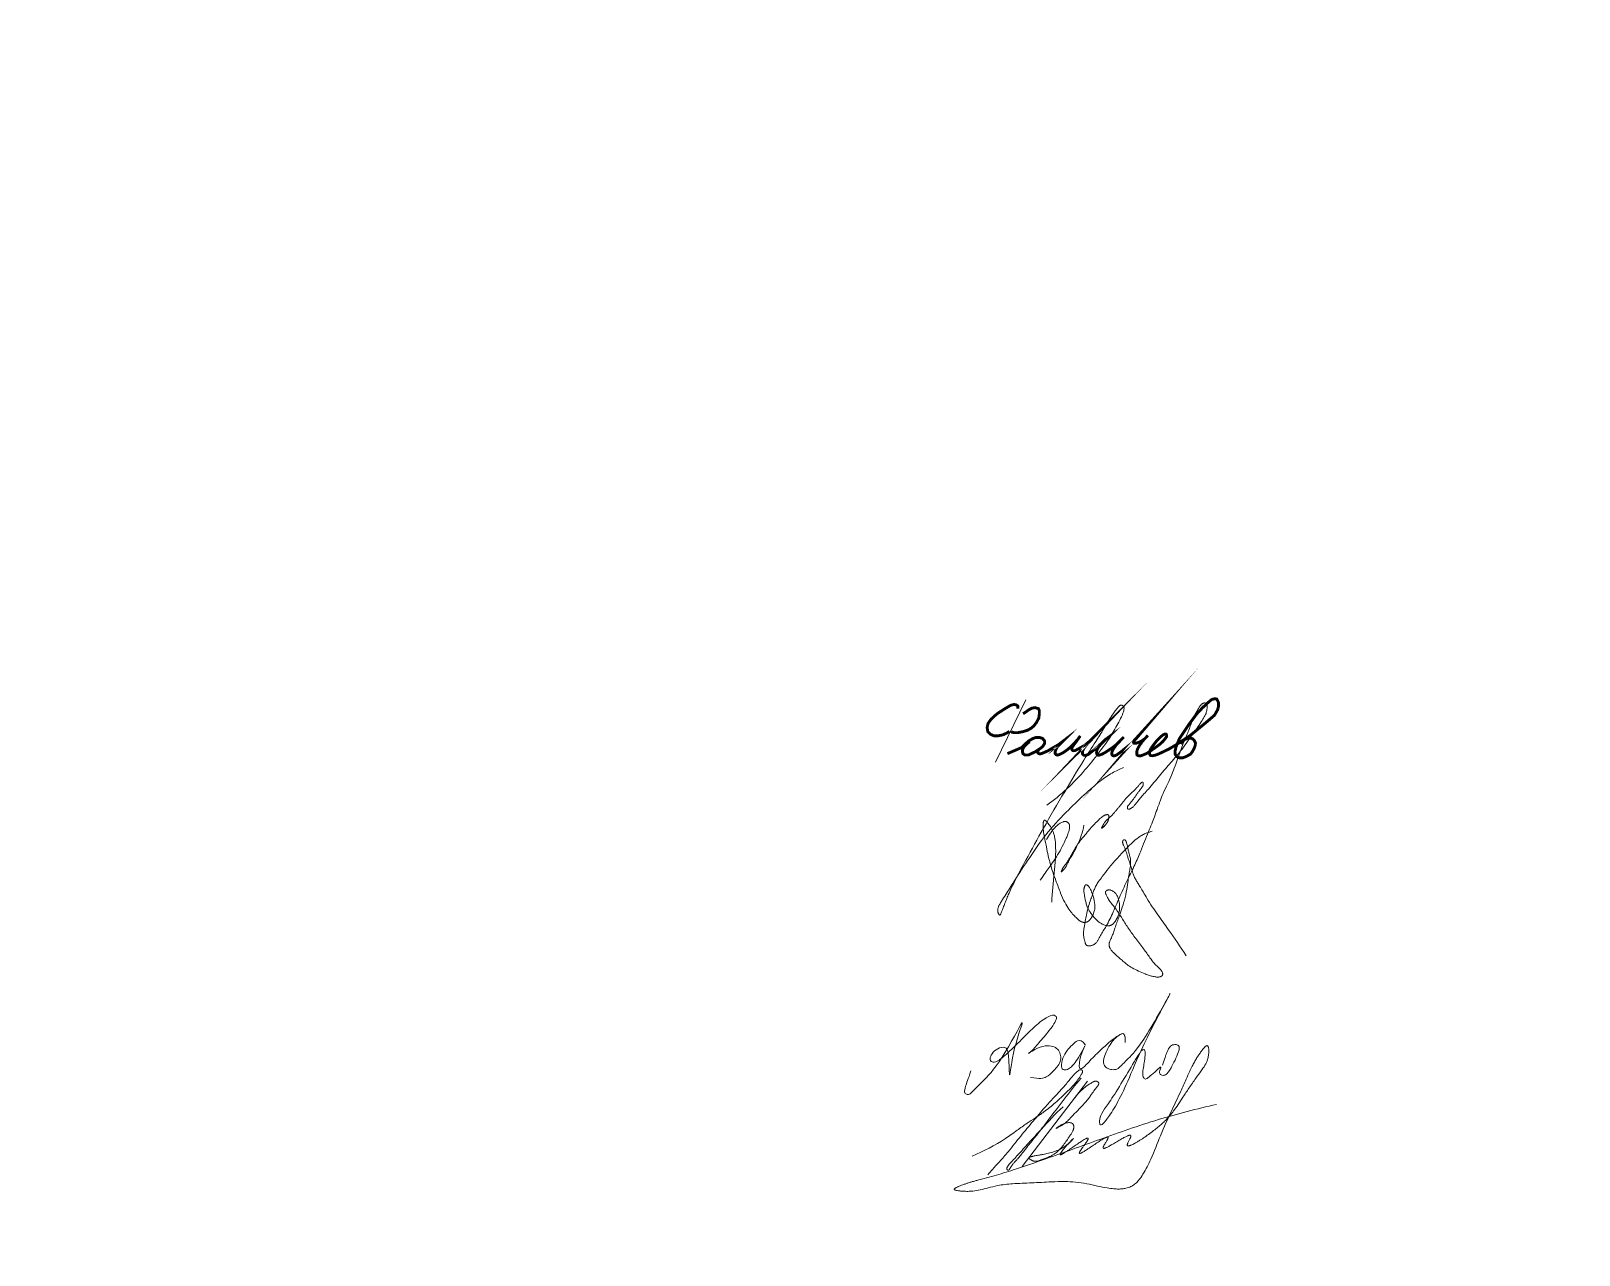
# Model space of a CAD drawing. Header units: millimetres. Extents: x 0 to 210, y 0 to 297.
# Drawn here: x 0 to 96.7, y 0 to 76.5 of the extents above; entities that cross this region are included whole.
import ezdxf

# ---------------------------------------------------------------- set-up
doc = ezdxf.new("R2010")
doc.units = ezdxf.units.MM
for name, pattern in [('K5LT32789', [0]), ('K5LT32790', [0]), ('K5LT32791', [0])]:
    doc.linetypes.add(name, pattern=pattern)
doc.layers.add('Системный слой', color=7, linetype='Continuous')

# ---------------------------------------------------------------- blocks, each defined once
blk = doc.blocks.new('U4')
at = {"layer": 'Системный слой', "color": 5, "linetype": 'K5LT32789', "lineweight": 18, "true_color": 0x0000ff}
for points in [[(65.898, 13.119), (65.695, 13.429), (65.378, 13.429), (65.079, 13.13), (64.74, 12.791), (64.469, 12.326), (64.353, 11.714), (64.541, 11.526), (64.87, 11.607), (65.072, 11.809), (65.309, 12.093), (65.634, 12.589), (65.989, 13.297), (65.634, 12.589), (65.511, 12.018), (65.511, 11.685), (65.594, 11.602), (65.746, 11.655), (66.436, 12.428), (67.189, 13.112), (67.57, 13.457), (67.978, 13.726), (68.164, 13.84), (68.315, 13.84), (68.392, 13.631), (68.392, 13.399), (68.392, 13.153), (68.392, 13.631), (68.315, 13.84), (68.164, 13.85), (67.57, 13.457), (67.021, 12.365), (67.021, 11.881), (67.244, 11.657), (67.559, 11.576), (67.878, 11.576), (68.135, 11.833), (68.461, 12.159), (69.509, 13.207), (72.033, 17.895), (69.509, 13.207), (68.612, 10.967), (67.924, 9.517), (67.303, 8.544), (66.896, 8.059), (66.77, 8.166), (66.77, 8.58), (67.061, 9.101), (67.592, 9.81), (68.436, 11.206), (69.293, 12.667), (69.479, 12.853), (69.618, 12.833), (69.658, 12.606), (69.587, 12.111), (69.529, 11.717), (69.452, 11.327), (69.532, 11.039), (69.693, 10.955), (69.916, 11.178), (70.339, 11.51), (70.718, 11.89), (70.476, 11.386), (70.589, 11.273), (70.76, 11.202), (70.949, 11.273), (71.187, 11.511), (71.824, 12.838), (71.748, 13.107), (71.507, 13.173), (71.195, 13.097), (70.991, 12.701), (70.845, 12.247), (70.718, 11.855)], [(58.749, 11.508), (58.563, 10.99), (58.379, 10.478), (58.32, 10.159), (58.457, 10.022), (58.647, 10.022), (58.827, 10.201), (59.34, 10.714), (60.605, 11.98), (62.417, 15.542), (61.328, 12.879), (61.136, 10.498), (61.136, 12.693), (60.916, 13.048), (60.39, 12.935), (60.031, 12.576), (59.907, 12.253), (60.028, 12.026), (60.354, 12.026), (61.136, 12.693), (62.205, 13.762), (62.947, 14.504), (63.78, 15.052), (64.14, 14.944), (64.049, 14.641), (63.837, 14.258), (63.136, 13.428), (62.552, 12.737), (62.154, 12.468), (62.933, 12.994), (63.559, 13.109), (63.965, 13.02), (64.242, 12.815), (64.366, 12.481), (64.366, 12.085), (64.121, 11.72), (63.875, 11.473), (63.489, 11.087), (63.064, 10.991), (62.471, 11.098)]]:
    blk.add_open_spline(points, degree=3, dxfattribs=at)
blk = doc.blocks.new('U5')
at = {"layer": 'Системный слой', "color": 5, "linetype": 'K5LT32790', "lineweight": 18, "true_color": 0x0000ff}
blk.add_open_spline([(63.8, 22.057), (63.834, 23.264), (64.137, 24.627), (63.997, 26.068), (63.921, 26.347), (63.847, 26.534), (63.763, 26.696), (63.672, 26.839), (63.584, 26.958), (63.511, 27.047), (63.459, 27.101), (63.425, 27.13), (63.404, 27.145), (63.388, 27.155), (63.376, 27.161), (63.365, 27.164), (63.356, 27.166), (63.348, 27.167), (63.341, 27.167), (63.335, 27.166), (63.329, 27.164), (63.323, 27.16), (63.318, 27.156), (63.312, 27.151), (63.306, 27.144), (63.301, 27.135), (63.295, 27.124), (63.289, 27.11), (63.283, 27.092), (63.277, 27.068), (63.271, 27.037), (63.265, 26.992), (63.26, 26.927), (63.258, 26.838), (63.259, 26.724), (63.264, 26.596), (63.276, 26.456), (63.298, 26.299), (63.335, 26.102), (63.395, 25.837), (63.472, 25.439), (63.584, 24.874), (63.775, 24.16), (64.055, 23.393), (64.323, 22.673), (64.581, 22.072), (64.838, 21.634), (65.084, 21.319), (65.296, 21.099), (65.455, 20.945), (65.57, 20.861), (65.644, 20.823), (65.699, 20.803), (65.75, 20.791), (65.8, 20.785), (65.852, 20.784), (65.904, 20.789), (65.955, 20.799), (66.002, 20.814), (66.043, 20.832), (66.079, 20.853), (66.112, 20.878), (66.145, 20.909), (66.182, 20.95), (66.227, 21.012), (66.285, 21.101), (66.352, 21.217), (66.413, 21.348), (66.456, 21.478), (66.481, 21.599), (66.492, 21.72), (66.491, 21.859), (66.473, 22.03), (66.432, 22.241), (66.37, 22.468), (66.3, 22.676), (66.236, 22.829), (66.179, 22.927), (66.131, 22.992), (66.089, 23.043), (66.051, 23.083), (66.02, 23.109), (65.997, 23.125), (65.981, 23.134), (65.968, 23.139), (65.958, 23.141), (65.949, 23.143), (65.941, 23.143), (65.934, 23.142), (65.928, 23.14), (65.921, 23.138), (65.915, 23.135), (65.908, 23.13), (65.901, 23.124), (65.893, 23.116), (65.885, 23.105), (65.875, 23.091), (65.865, 23.073), (65.853, 23.046), (65.84, 23.011), (65.826, 22.965), (65.814, 22.91), (65.805, 22.847), (65.802, 22.775), (65.807, 22.687), (65.824, 22.569), (65.854, 22.4), (65.891, 22.183), (65.95, 21.941), (66.036, 21.715), (66.143, 21.507), (66.27, 21.309), (66.423, 21.114), (66.589, 20.942), (66.746, 20.804), (66.883, 20.71), (66.999, 20.65), (67.1, 20.612), (67.191, 20.588), (67.271, 20.575), (67.341, 20.573), (67.399, 20.578), (67.449, 20.589), (67.492, 20.603), (67.532, 20.621), (67.57, 20.645), (67.611, 20.676), (67.657, 20.718), (67.71, 20.777), (67.77, 20.857), (67.836, 20.961), (67.902, 21.085), (67.958, 21.222), (68, 21.369), (68.027, 21.524), (68.04, 21.692), (68.035, 21.871), (68.015, 22.051), (67.978, 22.216), (67.931, 22.355), (67.879, 22.464), (67.827, 22.548), (67.775, 22.612), (67.724, 22.663), (67.67, 22.705), (67.613, 22.742), (67.553, 22.772), (67.494, 22.795), (67.441, 22.809), (67.397, 22.816), (67.361, 22.817), (67.331, 22.814), (67.302, 22.808), (67.275, 22.799), (67.249, 22.787), (67.226, 22.774), (67.206, 22.76), (67.191, 22.746), (67.18, 22.733), (67.171, 22.721), (67.165, 22.709), (67.16, 22.697), (67.157, 22.684), (67.155, 22.669), (67.154, 22.652), (67.155, 22.632), (67.159, 22.608), (67.167, 22.579), (67.181, 22.541), (67.204, 22.489), (67.24, 22.417), (67.288, 22.322), (67.349, 22.211), (67.434, 22.084), (67.554, 21.938), (67.73, 21.729), (67.959, 21.407), (68.251, 20.945), (68.602, 20.372), (69.057, 19.761), (69.513, 19.162), (69.895, 18.639), (70.162, 18.251), (70.379, 18.046), (70.521, 17.924), (70.605, 17.831), (70.658, 17.754), (70.689, 17.695), (70.71, 17.644), (70.723, 17.602), (70.728, 17.569), (70.73, 17.544), (70.728, 17.525), (70.725, 17.508), (70.72, 17.494), (70.714, 17.481), (70.707, 17.469), (70.698, 17.458), (70.687, 17.447), (70.672, 17.435), (70.654, 17.422), (70.63, 17.409), (70.599, 17.396), (70.562, 17.384), (70.519, 17.374), (70.47, 17.367), (70.411, 17.364), (70.339, 17.368), (70.242, 17.383), (70.1, 17.412), (69.892, 17.469), (69.588, 17.577), (69.222, 17.74), (68.838, 17.929), (68.533, 18.124), (68.291, 18.326), (68.07, 18.524), (67.834, 18.734), (67.627, 18.918), (67.5, 19.064), (67.441, 19.158), (67.413, 19.219), (67.396, 19.272), (67.386, 19.322), (67.381, 19.373), (67.381, 19.424), (67.386, 19.475), (67.397, 19.53), (67.416, 19.59), (67.447, 19.667), (67.494, 19.77), (67.565, 19.93), (67.657, 20.15), (67.751, 20.441), (67.857, 20.759), (67.987, 21.102), (68.138, 21.518), (68.307, 22.048), (68.456, 22.657), (68.545, 23.226), (68.602, 23.683), (68.667, 24.041), (68.722, 24.332), (68.732, 24.567), (68.711, 24.754), (68.674, 24.934), (68.62, 25.137), (68.569, 25.348), (68.531, 25.538), (68.494, 25.681), (68.463, 25.78), (68.44, 25.845), (68.42, 25.885), (68.405, 25.908), (68.394, 25.922), (68.384, 25.931), (68.374, 25.938), (68.366, 25.943), (68.357, 25.946), (68.349, 25.948), (68.34, 25.949), (68.332, 25.949), (68.324, 25.948), (68.315, 25.945), (68.305, 25.942), (68.294, 25.937), (68.283, 25.93), (68.272, 25.922), (68.263, 25.914), (68.254, 25.904), (68.247, 25.894), (68.24, 25.882), (68.234, 25.868), (68.23, 25.853), (68.227, 25.835), (68.225, 25.814), (68.226, 25.788), (68.23, 25.755), (68.239, 25.715), (68.254, 25.665), (68.278, 25.602), (68.315, 25.524), (68.364, 25.427), (68.414, 25.304), (68.46, 25.155), (68.511, 24.979), (68.586, 24.754), (68.683, 24.484), (68.774, 24.176), (68.852, 23.891), (68.948, 23.639), (69.062, 23.424), (69.198, 23.204), (69.356, 22.958), (69.537, 22.648), (69.771, 22.235), (70.074, 21.764), (70.42, 21.269), (70.756, 20.801), (71.36, 19.954), (71.837, 19.252), (72.201, 18.692)], degree=3, knots=[0, 0, 0, 0, 23.088924, 25.905784, 27.368497, 28.578535, 29.721875, 30.813961, 31.805183, 32.534012, 32.992903, 33.225793, 33.377047, 33.48833, 33.574551, 33.643805, 33.701224, 33.750367, 33.79387, 33.833355, 33.872141, 33.912355, 33.95659, 34.00557, 34.061357, 34.126468, 34.204109, 34.298549, 34.415744, 34.564555, 34.759459, 35.028229, 35.412864, 35.997175, 36.728139, 37.568941, 38.433825, 39.401332, 40.578431, 42.235398, 44.569602, 48.269133, 53.187712, 58.58434, 63.764044, 67.778676, 70.998143, 73.369834, 75.349816, 76.796874, 77.581324, 78.028914, 78.378087, 78.696803, 79.013489, 79.343373, 79.678587, 80.006824, 80.317932, 80.606471, 80.866035, 81.11641, 81.383983, 81.718354, 82.16781, 82.839361, 83.733235, 84.705422, 85.582724, 86.324391, 87.057116, 87.890757, 88.945341, 90.321141, 91.965571, 93.426367, 94.484215, 95.101021, 95.580997, 96.013141, 96.361093, 96.626002, 96.782739, 96.889142, 96.971138, 97.03813, 97.095272, 97.145901, 97.188561, 97.228747, 97.268915, 97.315311, 97.366861, 97.425655, 97.494454, 97.577142, 97.679623, 97.811915, 97.985663, 98.226797, 98.532587, 98.897786, 99.296036, 99.737821, 100.261724, 100.964229, 101.99978, 103.525411, 105.150667, 106.72453, 108.093532, 109.590313, 111.195302, 112.777483, 114.126394, 115.159714, 115.93325, 116.599105, 117.196687, 117.716186, 118.147278, 118.512091, 118.830828, 119.112084, 119.376147, 119.650254, 119.966184, 120.348472, 120.832611, 121.462575, 122.257884, 123.166317, 124.121896, 125.077441, 126.058759, 127.110722, 128.27138, 129.455541, 130.54928, 131.472222, 132.224076, 132.842804, 133.343527, 133.786162, 134.209733, 134.641953, 135.076751, 135.490934, 135.840567, 136.1162, 136.329021, 136.516582, 136.697073, 136.87991, 137.063295, 137.235465, 137.38613, 137.514261, 137.623548, 137.718445, 137.797689, 137.875651, 137.957944, 138.055516, 138.163779, 138.288043, 138.436309, 138.622516, 138.862075, 139.203128, 139.704326, 140.381097, 141.218915, 142.127317, 143.259517, 144.821141, 147.317764, 150.75711, 155.19517, 160.069171, 165.224464, 169.471142, 172.421411, 174.092925, 175.138298, 175.966748, 176.479558, 176.900272, 177.244752, 177.52135, 177.72293, 177.873709, 177.996322, 178.101436, 178.195314, 178.281517, 178.366118, 178.454913, 178.554755, 178.670049, 178.807074, 178.975201, 179.187234, 179.439473, 179.719727, 180.029511, 180.383269, 180.823448, 181.407111, 182.246837, 183.563618, 185.512414, 188.365901, 191.16936, 193.636194, 195.215931, 197.147086, 199.269225, 201.224518, 202.392176, 202.935446, 203.335749, 203.665039, 203.98044, 204.30527, 204.630666, 204.95421, 205.28424, 205.683122, 206.145312, 206.866804, 207.837862, 209.464316, 211.387339, 213.648133, 215.828171, 218.361631, 222.046321, 226.400789, 230.237614, 232.987127, 235.143069, 237.145235, 238.600123, 239.59432, 240.714469, 242.086859, 243.579513, 244.83703, 245.773068, 246.379449, 246.80954, 247.077534, 247.227517, 247.33398, 247.41847, 247.489521, 247.552012, 247.609222, 247.663606, 247.717168, 247.768592, 247.820784, 247.876677, 247.942191, 248.018083, 248.10247, 248.189421, 248.269471, 248.347072, 248.425637, 248.512886, 248.605679, 248.706816, 248.820413, 248.952282, 249.111489, 249.313956, 249.574155, 249.89782, 250.303709, 250.841791, 251.528272, 252.381244, 253.359593, 254.475963, 255.872687, 257.851092, 259.938273, 261.963603, 263.469883, 265.046448, 266.586695, 268.366913, 270.599666, 273.407082, 277.373027, 281.234201, 284.882343, 288.313023, 301, 301, 301, 301], dxfattribs=at)
blk = doc.blocks.new('U6')
at = {"layer": 'Системный слой', "color": 5, "linetype": 'K5LT32790', "lineweight": 18, "true_color": 0x0000ff}
for points, knots in [([(63.48, 28.107), (64.372, 28.732), (65.494, 29.791), (66.709, 31.345), (67.455, 32.324), (67.896, 33.158), (68.18, 33.658), (68.272, 33.921), (68.301, 34.057), (68.312, 34.14), (68.313, 34.193), (68.309, 34.226), (68.303, 34.248), (68.296, 34.266), (68.287, 34.281), (68.278, 34.294), (68.267, 34.305), (68.255, 34.316), (68.24, 34.327), (68.223, 34.337), (68.203, 34.345), (68.182, 34.352), (68.161, 34.356), (68.141, 34.358), (68.122, 34.357), (68.105, 34.355), (68.089, 34.351), (68.072, 34.344), (68.055, 34.336), (68.036, 34.323), (68.014, 34.305), (67.986, 34.278), (67.947, 34.234), (67.881, 34.157), (67.769, 34.02), (67.591, 33.778), (67.337, 33.383), (66.999, 32.795), (66.462, 31.962), (65.636, 30.666), (64.539, 28.856), (63.329, 26.777), (62.328, 24.964), (61.662, 23.712), (61.296, 22.987), (61.097, 22.544), (60.958, 22.209), (60.843, 21.919), (60.745, 21.662), (60.673, 21.467), (60.631, 21.354), (60.606, 21.303), (60.594, 21.282), (60.585, 21.268), (60.577, 21.259), (60.57, 21.253), (60.564, 21.248), (60.559, 21.245), (60.554, 21.243), (60.549, 21.242), (60.545, 21.242), (60.54, 21.242), (60.536, 21.243), (60.531, 21.245), (60.527, 21.247), (60.523, 21.25), (60.519, 21.254), (60.514, 21.258), (60.508, 21.265), (60.501, 21.275), (60.492, 21.288), (60.48, 21.308), (60.466, 21.335), (60.45, 21.372), (60.435, 21.417), (60.424, 21.467), (60.418, 21.52), (60.418, 21.575), (60.424, 21.634), (60.437, 21.694), (60.458, 21.758), (60.488, 21.826), (60.535, 21.911), (60.617, 22.042), (60.767, 22.288), (61.062, 22.757), (61.606, 23.617), (62.404, 24.835), (63.413, 26.308), (64.605, 27.603), (65.76, 28.704), (66.698, 29.55), (67.53, 30.119), (68.042, 30.357), (68.283, 30.47)], [0, 0, 0, 0, 8.550609, 12.054989, 15.548009, 18.191121, 19.498995, 20.058209, 20.381615, 20.589671, 20.716665, 20.79368, 20.851701, 20.900722, 20.944653, 20.985245, 21.025642, 21.06834, 21.115939, 21.168338, 21.224707, 21.283052, 21.340576, 21.394663, 21.443781, 21.488289, 21.53119, 21.575808, 21.625508, 21.683081, 21.754287, 21.848548, 21.98875, 22.223415, 22.641351, 23.38396, 24.591455, 26.333193, 28.725175, 32.394143, 38.444137, 45.386804, 51.336644, 54.759282, 56.550214, 57.736198, 58.581068, 59.410817, 60.190375, 60.748602, 61.044545, 61.139793, 61.19713, 61.237089, 61.267135, 61.290713, 61.309862, 61.325937, 61.339917, 61.352551, 61.36445, 61.376142, 61.388111, 61.400062, 61.412022, 61.424542, 61.439066, 61.45699, 61.479741, 61.509795, 61.550475, 61.607942, 61.688058, 61.795635, 61.922219, 62.059168, 62.198495, 62.342871, 62.495112, 62.658157, 62.830855, 63.02153, 63.245709, 63.594568, 64.237865, 65.516344, 67.957442, 72.253573, 76.989753, 81.977365, 86.090995, 89.562811, 91.905588, 94, 94, 94, 94]), ([(65.804, 26.856), (65.733, 26.419), (65.519, 25.863), (65.193, 25.189), (64.97, 24.832), (64.817, 24.541), (64.725, 24.357), (64.67, 24.252), (64.631, 24.19), (64.596, 24.142), (64.563, 24.102), (64.53, 24.064), (64.496, 24.028), (64.464, 23.997), (64.441, 23.974), (64.426, 23.961), (64.417, 23.954), (64.411, 23.95), (64.407, 23.947), (64.404, 23.945), (64.401, 23.944), (64.399, 23.943), (64.397, 23.943), (64.395, 23.943), (64.393, 23.945), (64.393, 23.946), (64.393, 23.949), (64.393, 23.952), (64.394, 23.955), (64.395, 23.959), (64.396, 23.964), (64.398, 23.97), (64.402, 23.979), (64.407, 23.993), (64.415, 24.012), (64.426, 24.038), (64.438, 24.069), (64.453, 24.104), (64.471, 24.145), (64.496, 24.192), (64.53, 24.243), (64.575, 24.304), (64.637, 24.384), (64.727, 24.507), (64.845, 24.685), (64.978, 24.908), (65.107, 25.139), (65.239, 25.376), (65.395, 25.635), (65.588, 25.91), (65.796, 26.155), (65.976, 26.369), (66.168, 26.596), (66.394, 26.859), (66.656, 27.118), (66.856, 27.31), (66.984, 27.411), (67.051, 27.451), (67.102, 27.476), (67.151, 27.496), (67.197, 27.511), (67.234, 27.518), (67.262, 27.521), (67.282, 27.521), (67.297, 27.519), (67.309, 27.516), (67.319, 27.512), (67.327, 27.508), (67.334, 27.503), (67.34, 27.497), (67.345, 27.49), (67.349, 27.483), (67.353, 27.474), (67.356, 27.464), (67.359, 27.451), (67.361, 27.435), (67.362, 27.413), (67.362, 27.384), (67.357, 27.342), (67.35, 27.29), (67.34, 27.23), (67.327, 27.17), (67.31, 27.115), (67.289, 27.065), (67.26, 27.016), (67.225, 26.965), (67.182, 26.911), (67.141, 26.859), (67.102, 26.816), (67.07, 26.783), (67.04, 26.756), (67.012, 26.731), (66.985, 26.708), (66.963, 26.691), (66.946, 26.679), (66.936, 26.673), (66.929, 26.669), (66.925, 26.667), (66.921, 26.665), (66.918, 26.665), (66.915, 26.664), (66.913, 26.664), (66.911, 26.664), (66.909, 26.665), (66.908, 26.666), (66.907, 26.668), (66.907, 26.67), (66.907, 26.672), (66.907, 26.675), (66.907, 26.678), (66.908, 26.682), (66.91, 26.687), (66.912, 26.693), (66.915, 26.7), (66.919, 26.711), (66.927, 26.727), (66.937, 26.748), (66.951, 26.772), (66.965, 26.796), (66.979, 26.818), (66.994, 26.843), (67.015, 26.876), (67.042, 26.925), (67.076, 26.988), (67.122, 27.06), (67.183, 27.135), (67.268, 27.221), (67.381, 27.318), (67.521, 27.437), (67.652, 27.577), (67.776, 27.725), (67.891, 27.865), (68.019, 28.014), (68.15, 28.171), (68.281, 28.343), (68.416, 28.517), (68.585, 28.695), (68.776, 28.871), (68.959, 29.042), (69.089, 29.179), (69.179, 29.281), (69.241, 29.35), (69.294, 29.41), (69.339, 29.459), (69.376, 29.495), (69.403, 29.518), (69.422, 29.531), (69.434, 29.538), (69.444, 29.543), (69.452, 29.545), (69.459, 29.546), (69.465, 29.547), (69.47, 29.546), (69.475, 29.545), (69.479, 29.543), (69.483, 29.541), (69.486, 29.538), (69.49, 29.535), (69.493, 29.531), (69.496, 29.526), (69.5, 29.519), (69.503, 29.511), (69.507, 29.5), (69.511, 29.485), (69.514, 29.466), (69.516, 29.443), (69.516, 29.417), (69.514, 29.392), (69.509, 29.366), (69.502, 29.341), (69.491, 29.314), (69.475, 29.282), (69.448, 29.242), (69.404, 29.184), (69.338, 29.097), (69.247, 28.981), (69.138, 28.842), (69.035, 28.682), (68.936, 28.524), (68.829, 28.402), (68.751, 28.295), (68.691, 28.211), (68.637, 28.148), (68.59, 28.103), (68.559, 28.067), (68.542, 28.04), (68.533, 28.019), (68.527, 28.001), (68.524, 27.985), (68.523, 27.968), (68.523, 27.951), (68.525, 27.934), (68.529, 27.917), (68.534, 27.902), (68.539, 27.891), (68.545, 27.881), (68.55, 27.874), (68.556, 27.869), (68.561, 27.864), (68.567, 27.86), (68.574, 27.857), (68.582, 27.855), (68.59, 27.854), (68.6, 27.853), (68.611, 27.854), (68.624, 27.856), (68.64, 27.86), (68.659, 27.866), (68.685, 27.878), (68.719, 27.896), (68.761, 27.921), (68.809, 27.953), (68.861, 27.993), (68.917, 28.042), (68.982, 28.108), (69.062, 28.205), (69.173, 28.353), (69.334, 28.566), (69.566, 28.824), (69.866, 29.141), (70.189, 29.518), (70.539, 29.948), (70.884, 30.369), (71.241, 30.773), (71.593, 31.175), (71.948, 31.613), (72.276, 32.092), (72.602, 32.563), (72.923, 32.991), (73.173, 33.367), (73.351, 33.64), (73.435, 33.829), (73.47, 33.955), (73.49, 34.056), (73.503, 34.137), (73.513, 34.196), (73.518, 34.243), (73.519, 34.284), (73.515, 34.321), (73.508, 34.351), (73.498, 34.377), (73.487, 34.401), (73.473, 34.423), (73.457, 34.442), (73.441, 34.459), (73.426, 34.471), (73.411, 34.481), (73.397, 34.488), (73.383, 34.493), (73.369, 34.496), (73.354, 34.497), (73.337, 34.497), (73.319, 34.495), (73.298, 34.49), (73.274, 34.482), (73.245, 34.47), (73.213, 34.451), (73.178, 34.427), (73.142, 34.397), (73.105, 34.361), (73.066, 34.314), (73.027, 34.257), (72.983, 34.183), (72.929, 34.085), (72.842, 33.932), (72.723, 33.71), (72.596, 33.413), (72.467, 33.071), (72.334, 32.718), (72.18, 32.348), (72.006, 31.946), (71.838, 31.501), (71.674, 31.031), (71.5, 30.54), (71.297, 30.008), (71.036, 29.441), (70.77, 28.893), (70.58, 28.405), (70.459, 28.071), (70.39, 27.878), (70.347, 27.757), (70.291, 27.601), (70.19, 27.325), (70.033, 26.921), (69.822, 26.414), (69.591, 25.83), (69.327, 25.138), (68.979, 24.351), (68.526, 23.453), (68.079, 22.469), (67.656, 21.476), (67.263, 20.628), (66.888, 20.066), (66.712, 19.708), (66.598, 19.544), (66.525, 19.469), (66.471, 19.426), (66.417, 19.393), (66.362, 19.366), (66.302, 19.344), (66.239, 19.329), (66.177, 19.32), (66.121, 19.317), (66.075, 19.319), (66.04, 19.326), (66.014, 19.334), (65.994, 19.342), (65.977, 19.352), (65.963, 19.363), (65.95, 19.376), (65.937, 19.391), (65.924, 19.411), (65.911, 19.436), (65.896, 19.471), (65.881, 19.52), (65.863, 19.593), (65.838, 19.696), (65.808, 19.823), (65.783, 19.96), (65.776, 20.095), (65.786, 20.238), (65.811, 20.406), (65.852, 20.618), (65.9, 20.902), (65.959, 21.267), (66.053, 21.684), (66.181, 22.064), (66.289, 22.374), (66.372, 22.624), (66.457, 22.854), (66.571, 23.094), (66.739, 23.363), (67.001, 23.721), (67.366, 24.201), (67.871, 24.771), (68.391, 25.343), (68.875, 25.818), (69.242, 26.121), (69.522, 26.284), (69.778, 26.391), (69.958, 26.449), (70.068, 26.485)], [0, 0, 0, 0, 9.050129, 12.27524, 15.459, 17.73484, 19.057413, 19.710841, 20.186256, 20.578255, 20.920156, 21.263228, 21.624829, 21.943402, 22.174143, 22.29629, 22.36276, 22.406894, 22.439057, 22.464194, 22.484922, 22.502166, 22.516262, 22.528133, 22.539447, 22.552242, 22.56817, 22.588053, 22.611987, 22.639741, 22.672744, 22.715192, 22.776687, 22.87041, 23.023044, 23.2152, 23.446308, 23.698853, 24.014406, 24.364067, 24.793807, 25.28352, 25.941626, 26.877925, 28.429965, 30.348657, 32.240773, 33.898399, 35.948367, 38.485583, 40.825304, 42.59187, 44.267244, 46.970047, 49.74801, 51.863744, 52.701471, 53.104911, 53.483029, 53.862972, 54.210178, 54.473163, 54.650607, 54.780151, 54.882015, 54.96597, 55.037892, 55.101774, 55.160577, 55.215489, 55.269733, 55.3265, 55.390437, 55.464507, 55.552848, 55.661752, 55.802045, 55.996896, 56.278982, 56.657771, 57.087852, 57.530059, 57.926999, 58.28654, 58.645161, 59.086887, 59.580412, 60.070145, 60.456808, 60.770321, 61.020502, 61.287434, 61.539711, 61.751465, 61.877288, 61.951174, 62.001019, 62.037083, 62.064047, 62.085222, 62.102691, 62.117816, 62.131035, 62.143011, 62.154708, 62.167188, 62.181333, 62.197688, 62.21651, 62.238222, 62.264236, 62.296726, 62.338711, 62.394112, 62.469848, 62.581386, 62.750144, 62.953234, 63.151975, 63.325302, 63.501424, 63.750698, 64.126703, 64.655732, 65.239268, 65.888652, 66.649933, 67.724768, 68.970934, 70.450533, 71.673771, 72.965674, 74.199734, 75.716608, 77.191491, 78.669398, 80.263602, 82.259995, 84.0227, 85.431088, 86.180031, 86.82002, 87.357354, 87.830339, 88.196682, 88.427814, 88.563885, 88.657509, 88.728451, 88.784957, 88.831759, 88.871976, 88.907862, 88.941164, 88.973333, 89.002363, 89.031139, 89.061129, 89.097204, 89.139544, 89.190239, 89.252182, 89.329582, 89.428874, 89.559889, 89.727893, 89.910432, 90.08993, 90.259821, 90.437176, 90.634512, 90.867411, 91.167757, 91.627014, 92.382088, 93.419966, 94.672454, 96.030915, 97.344377, 98.512333, 99.382533, 100.080146, 100.642761, 101.098523, 101.416568, 101.614452, 101.761411, 101.888131, 102.002041, 102.112642, 102.228685, 102.353162, 102.475542, 102.582798, 102.67162, 102.744553, 102.805473, 102.857643, 102.905538, 102.953137, 103.003348, 103.057077, 103.11538, 103.180499, 103.255316, 103.343787, 103.451799, 103.589159, 103.775473, 104.036879, 104.381072, 104.782032, 105.231565, 105.731185, 106.331113, 107.131661, 108.329516, 110.150194, 112.636877, 115.501671, 119.160964, 122.898631, 126.952961, 130.409086, 134.037174, 137.994275, 142.035946, 146.041027, 149.822245, 153.085433, 155.385996, 156.523495, 157.344961, 158.084473, 158.656408, 159.032405, 159.319553, 159.62593, 159.882585, 160.081757, 160.265654, 160.447561, 160.63144, 160.806021, 160.962993, 161.100471, 161.220792, 161.327559, 161.424857, 161.521276, 161.623153, 161.736504, 161.863212, 162.008568, 162.179889, 162.387514, 162.643846, 162.945007, 163.264358, 163.6135, 164.014772, 164.533206, 165.020618, 165.794064, 166.857794, 168.64401, 171.006738, 173.517367, 176.204619, 178.789913, 181.800729, 185.264053, 188.598832, 192.086757, 196.039981, 200.351441, 204.98312, 208.606796, 211.174086, 212.324149, 212.840152, 213.814159, 215.76165, 218.911517, 222.760316, 227.121283, 231.883071, 238.054257, 244.879079, 252.670992, 260.372327, 267.206768, 271.910472, 274.294825, 275.442431, 276.007431, 276.456493, 276.872537, 277.298483, 277.734538, 278.182349, 278.627236, 279.027811, 279.347916, 279.582846, 279.760539, 279.906542, 280.032941, 280.152577, 280.276179, 280.413989, 280.572354, 280.762102, 281.004984, 281.334701, 281.830666, 282.557033, 283.530703, 284.521091, 285.429966, 286.323075, 287.47734, 288.942216, 290.783007, 293.428229, 296.57457, 299.586331, 301.717918, 303.359613, 305.016414, 306.799751, 308.827327, 311.560281, 315.955926, 321.284596, 327.290578, 331.929165, 335.294372, 337.07654, 338.608554, 341, 341, 341, 341]), ([(63.46, 25.957), (63.642, 26.232), (63.85, 26.59), (64.188, 26.891), (64.314, 26.978), (64.414, 27.033), (64.492, 27.066), (64.551, 27.083), (64.596, 27.09), (64.633, 27.091), (64.665, 27.088), (64.694, 27.081), (64.723, 27.072), (64.752, 27.059), (64.78, 27.042), (64.807, 27.022), (64.832, 27), (64.854, 26.975), (64.872, 26.95), (64.886, 26.924), (64.897, 26.897), (64.906, 26.866), (64.912, 26.831), (64.916, 26.788), (64.914, 26.734), (64.906, 26.663), (64.889, 26.568), (64.856, 26.44), (64.795, 26.263), (64.681, 26), (64.501, 25.611), (64.249, 25.13), (63.947, 24.651), (63.65, 24.237), (63.366, 23.838), (63.177, 23.572), (63.073, 23.425)], [0, 0, 0, 0, 6.031327, 7.224988, 8.103691, 8.779791, 9.271523, 9.620615, 9.879085, 10.092232, 10.278511, 10.453749, 10.630111, 10.818394, 11.017829, 11.223201, 11.427374, 11.623322, 11.806227, 11.978077, 12.150954, 12.337468, 12.550087, 12.799771, 13.111892, 13.519386, 14.078895, 14.842107, 15.895849, 17.445078, 19.990893, 23.601088, 27.190299, 30.147219, 32.759048, 36, 36, 36, 36])]:
    blk.add_open_spline(points, degree=3, knots=knots, dxfattribs=at)
blk = doc.blocks.new('U7')
at = {"layer": 'Системный слой', "color": 5, "linetype": 'K5LT32790', "lineweight": 18, "true_color": 0x0000ff}
blk.add_line((66.026, 10.862), (61.957, 5.528), dxfattribs=at)
for points, knots in [([(65.254, 9.85), (65.439, 10.085), (65.701, 10.376), (66.078, 10.637), (66.256, 10.744), (66.379, 10.819), (66.459, 10.851), (66.503, 10.862), (66.536, 10.866), (66.563, 10.865), (66.588, 10.862), (66.611, 10.856), (66.633, 10.847), (66.654, 10.837), (66.673, 10.824), (66.69, 10.811), (66.703, 10.798), (66.713, 10.786), (66.72, 10.775), (66.725, 10.765), (66.73, 10.753), (66.733, 10.74), (66.734, 10.725), (66.734, 10.71), (66.732, 10.692), (66.727, 10.673), (66.719, 10.651), (66.706, 10.624), (66.686, 10.59), (66.655, 10.544), (66.605, 10.481), (66.534, 10.395), (66.448, 10.283), (66.347, 10.143), (66.23, 9.972), (66.084, 9.761), (65.875, 9.511), (65.625, 9.246), (65.366, 8.983), (65.157, 8.769), (64.986, 8.591), (64.861, 8.456), (64.756, 8.345), (64.672, 8.272), (64.601, 8.217), (64.536, 8.171), (64.464, 8.125), (64.383, 8.075), (64.296, 8.026), (64.221, 7.985), (64.168, 7.957), (64.135, 7.94), (64.114, 7.93), (64.1, 7.924), (64.09, 7.919), (64.082, 7.916), (64.077, 7.914), (64.073, 7.913), (64.07, 7.912), (64.068, 7.911), (64.066, 7.911), (64.065, 7.911), (64.064, 7.912), (64.064, 7.912), (64.064, 7.913), (64.065, 7.914), (64.066, 7.916), (64.067, 7.917), (64.07, 7.919), (64.072, 7.921), (64.075, 7.924), (64.079, 7.927), (64.084, 7.93), (64.09, 7.935), (64.098, 7.941), (64.11, 7.949), (64.126, 7.96), (64.149, 7.976), (64.186, 8), (64.239, 8.035), (64.309, 8.079), (64.391, 8.128), (64.481, 8.176), (64.575, 8.217), (64.669, 8.245), (64.759, 8.262), (64.839, 8.272), (64.909, 8.274), (64.965, 8.269), (65.007, 8.26), (65.038, 8.25), (65.062, 8.238), (65.081, 8.226), (65.097, 8.212), (65.111, 8.198), (65.124, 8.18), (65.136, 8.16), (65.148, 8.135), (65.158, 8.106), (65.167, 8.071), (65.173, 8.031), (65.175, 7.988), (65.173, 7.942), (65.166, 7.894), (65.152, 7.841), (65.13, 7.781), (65.094, 7.708), (65.035, 7.611), (64.939, 7.474), (64.804, 7.269), (64.63, 7.008), (64.419, 6.733), (64.202, 6.505), (64.001, 6.341), (63.824, 6.228), (63.633, 6.137), (63.414, 6.054), (63.182, 5.974), (62.994, 5.895), (62.861, 5.863), (62.782, 5.857), (62.73, 5.859), (62.686, 5.866), (62.641, 5.878), (62.594, 5.895), (62.547, 5.916), (62.507, 5.937), (62.477, 5.955), (62.456, 5.969), (62.436, 5.982), (62.418, 5.997), (62.401, 6.012), (62.389, 6.027), (62.382, 6.04), (62.378, 6.052), (62.377, 6.063), (62.38, 6.073), (62.385, 6.083), (62.393, 6.093), (62.405, 6.103), (62.422, 6.113), (62.444, 6.124), (62.472, 6.135), (62.51, 6.147), (62.56, 6.16), (62.625, 6.175), (62.711, 6.192), (62.827, 6.213), (62.989, 6.24), (63.216, 6.28), (63.516, 6.34), (63.858, 6.429), (64.185, 6.547), (64.449, 6.678), (64.645, 6.807), (64.79, 6.92), (64.9, 7.016), (64.978, 7.089), (65.031, 7.142), (65.066, 7.179), (65.091, 7.206), (65.109, 7.226), (65.122, 7.242), (65.131, 7.253), (65.138, 7.262), (65.142, 7.268), (65.146, 7.273), (65.148, 7.276), (65.149, 7.279), (65.15, 7.281), (65.15, 7.282), (65.15, 7.283), (65.15, 7.283), (65.149, 7.283), (65.148, 7.283), (65.146, 7.282), (65.144, 7.28), (65.14, 7.277), (65.135, 7.273), (65.128, 7.267), (65.119, 7.259), (65.107, 7.247), (65.091, 7.232), (65.07, 7.211), (65.043, 7.184), (65.007, 7.146), (64.957, 7.093), (64.885, 7.015), (64.78, 6.9), (64.654, 6.757), (64.529, 6.609), (64.439, 6.495), (64.384, 6.42), (64.355, 6.377), (64.337, 6.348), (64.325, 6.326), (64.318, 6.31), (64.313, 6.297), (64.311, 6.288), (64.31, 6.28), (64.312, 6.273), (64.315, 6.268), (64.321, 6.264), (64.329, 6.263), (64.339, 6.263), (64.352, 6.266), (64.369, 6.271), (64.391, 6.28), (64.42, 6.293), (64.457, 6.312), (64.505, 6.339), (64.568, 6.377), (64.653, 6.431), (64.774, 6.51), (64.957, 6.634), (65.193, 6.797), (65.452, 6.974), (65.663, 7.114), (65.807, 7.202), (65.889, 7.248), (65.942, 7.275), (65.98, 7.291), (66.008, 7.302), (66.03, 7.307), (66.045, 7.309), (66.057, 7.308), (66.066, 7.305), (66.073, 7.3), (66.076, 7.292), (66.077, 7.283), (66.076, 7.273), (66.074, 7.262), (66.07, 7.25), (66.064, 7.234), (66.054, 7.214), (66.041, 7.189), (66.022, 7.157), (65.996, 7.114), (65.956, 7.053), (65.894, 6.964), (65.811, 6.847), (65.717, 6.716), (65.639, 6.604), (65.586, 6.524), (65.557, 6.475), (65.54, 6.443), (65.53, 6.421), (65.523, 6.404), (65.519, 6.391), (65.517, 6.38), (65.517, 6.372), (65.518, 6.364), (65.522, 6.358), (65.528, 6.353), (65.536, 6.35), (65.547, 6.35), (65.561, 6.351), (65.579, 6.356), (65.601, 6.364), (65.631, 6.376), (65.668, 6.394), (65.717, 6.42), (65.781, 6.456), (65.868, 6.509), (65.99, 6.587), (66.174, 6.709), (66.413, 6.87), (66.674, 7.046), (66.888, 7.183), (67.034, 7.27), (67.118, 7.314), (67.173, 7.34), (67.213, 7.355), (67.242, 7.364), (67.264, 7.368), (67.281, 7.369), (67.294, 7.367), (67.304, 7.362), (67.31, 7.355), (67.314, 7.345), (67.315, 7.333), (67.314, 7.319), (67.31, 7.304), (67.305, 7.288), (67.298, 7.269), (67.287, 7.246), (67.272, 7.216), (67.249, 7.174), (67.213, 7.112), (67.164, 7.03), (67.109, 6.939), (67.064, 6.861), (67.034, 6.804), (67.019, 6.769), (67.01, 6.746), (67.005, 6.73), (67.003, 6.718), (67.002, 6.708), (67.001, 6.699), (67.003, 6.689), (67.007, 6.679), (67.014, 6.672), (67.023, 6.667), (67.035, 6.664), (67.05, 6.663), (67.069, 6.665), (67.093, 6.669), (67.124, 6.678), (67.162, 6.693), (67.213, 6.714), (67.278, 6.745), (67.367, 6.791), (67.493, 6.861), (67.683, 6.972), (67.923, 7.116), (68.178, 7.265), (68.372, 7.372), (68.499, 7.433), (68.567, 7.46), (68.615, 7.476), (68.65, 7.484), (68.677, 7.488), (68.697, 7.487), (68.713, 7.484), (68.725, 7.478), (68.734, 7.47), (68.739, 7.459), (68.742, 7.447), (68.743, 7.433), (68.741, 7.42), (68.738, 7.406), (68.734, 7.389), (68.727, 7.368), (68.716, 7.34), (68.699, 7.302), (68.672, 7.246), (68.635, 7.172), (68.593, 7.091), (68.558, 7.02), (68.536, 6.969), (68.525, 6.937), (68.519, 6.915), (68.516, 6.898), (68.515, 6.883), (68.515, 6.869), (68.518, 6.856), (68.522, 6.846), (68.528, 6.837), (68.536, 6.83), (68.545, 6.825), (68.556, 6.82), (68.569, 6.818), (68.586, 6.817), (68.606, 6.818), (68.63, 6.822), (68.66, 6.829), (68.697, 6.841), (68.743, 6.858), (68.802, 6.883), (68.879, 6.92), (68.982, 6.975), (69.128, 7.059), (69.342, 7.192), (69.616, 7.375), (69.928, 7.595), (70.222, 7.817), (70.492, 8.035), (70.733, 8.248), (70.965, 8.473), (71.194, 8.723), (71.443, 9.035), (71.711, 9.425), (72.018, 9.906), (72.384, 10.449), (72.778, 11.02), (73.142, 11.518), (73.394, 11.874), (73.503, 12.115), (73.552, 12.268), (73.582, 12.404), (73.601, 12.537), (73.611, 12.667), (73.612, 12.784), (73.606, 12.877), (73.597, 12.941), (73.587, 12.982), (73.578, 13.01), (73.57, 13.03), (73.561, 13.046), (73.553, 13.058), (73.545, 13.066), (73.537, 13.073), (73.53, 13.077), (73.523, 13.08), (73.516, 13.082), (73.508, 13.083), (73.499, 13.083), (73.488, 13.082), (73.476, 13.079), (73.463, 13.074), (73.448, 13.067), (73.43, 13.056), (73.41, 13.041), (73.385, 13.021), (73.354, 12.992), (73.315, 12.951), (73.262, 12.889), (73.186, 12.793), (73.087, 12.657), (72.966, 12.481), (72.837, 12.28), (72.701, 12.05), (72.559, 11.783), (72.391, 11.425), (72.169, 10.898), (71.793, 10.086), (71.235, 8.918), (70.594, 7.511), (70.082, 6.143), (69.613, 5.23), (69.295, 4.746), (69.114, 4.537), (68.982, 4.422), (68.866, 4.341), (68.737, 4.271), (68.587, 4.21), (68.411, 4.163), (68.205, 4.131), (67.956, 4.12), (67.638, 4.136), (67.197, 4.197), (66.634, 4.315), (65.979, 4.465), (65.301, 4.571), (64.563, 4.604), (63.649, 4.568), (62.556, 4.505), (61.432, 4.472), (60.515, 4.378), (59.85, 4.201), (59.344, 4.063), (58.918, 3.994), (58.565, 3.976), (58.288, 3.983), (58.069, 4.003), (57.914, 4.023), (57.824, 4.041), (57.777, 4.053), (57.753, 4.061), (57.737, 4.068), (57.725, 4.074), (57.716, 4.079), (57.71, 4.084), (57.705, 4.089), (57.702, 4.093), (57.699, 4.097), (57.698, 4.101), (57.697, 4.104), (57.697, 4.108), (57.697, 4.113), (57.698, 4.118), (57.701, 4.123), (57.704, 4.128), (57.708, 4.135), (57.714, 4.142), (57.723, 4.15), (57.734, 4.159), (57.748, 4.169), (57.768, 4.182), (57.795, 4.198), (57.832, 4.217), (57.887, 4.244), (57.972, 4.281), (58.093, 4.33), (58.247, 4.39), (58.421, 4.454), (58.606, 4.516), (58.804, 4.577), (59.013, 4.634), (59.272, 4.699), (59.664, 4.8), (60.386, 5.003), (61.678, 5.402), (63.882, 6.165), (66.885, 7.263), (70.407, 8.5), (72.865, 9.136), (74.084, 9.408)], [0, 0, 0, 0, 6.158308, 7.924944, 9.397219, 10.421772, 10.878244, 11.151197, 11.36381, 11.548551, 11.718723, 11.877713, 12.036027, 12.196544, 12.358164, 12.506286, 12.632493, 12.736928, 12.819521, 12.898812, 12.980771, 13.07523, 13.173556, 13.279268, 13.396608, 13.531064, 13.690326, 13.886288, 14.140321, 14.494376, 15.023758, 15.795804, 16.773927, 17.9322, 19.328256, 21.031002, 23.191239, 26.01508, 28.508359, 30.764949, 32.158381, 33.57364, 34.542076, 35.296285, 35.858711, 36.382363, 36.930279, 37.613953, 38.340853, 38.974758, 39.36394, 39.584276, 39.729431, 39.831741, 39.905683, 39.959643, 39.999056, 40.02768, 40.048222, 40.062694, 40.072775, 40.079767, 40.084961, 40.089793, 40.09578, 40.104088, 40.115492, 40.13093, 40.149822, 40.171984, 40.197656, 40.229358, 40.269864, 40.322352, 40.391158, 40.483151, 40.610685, 40.79026, 41.065436, 41.512004, 42.088709, 42.770629, 43.467951, 44.184491, 44.869892, 45.483626, 46.046275, 46.524145, 46.915912, 47.196275, 47.40917, 47.586207, 47.738846, 47.877531, 48.013016, 48.157728, 48.31924, 48.502929, 48.715108, 48.96183, 49.243774, 49.540729, 49.8478, 50.172102, 50.537958, 50.965281, 51.494288, 52.20384, 53.298857, 54.917421, 57.240739, 59.738769, 62.02238, 63.698303, 65.037791, 66.331625, 68.02956, 69.84719, 71.368716, 72.206354, 72.649589, 72.981788, 73.276043, 73.570472, 73.929446, 74.299002, 74.63126, 74.848184, 75.010867, 75.161965, 75.335461, 75.49506, 75.620009, 75.719661, 75.802316, 75.875542, 75.946386, 76.021533, 76.107513, 76.21105, 76.339562, 76.501776, 76.708489, 76.973585, 77.315523, 77.75974, 78.342864, 79.120835, 80.18625, 81.706721, 83.852292, 86.465219, 88.951659, 90.978666, 92.487594, 93.76585, 94.760654, 95.480574, 95.959313, 96.294546, 96.536659, 96.714464, 96.846112, 96.943809, 97.01613, 97.069288, 97.107887, 97.1354, 97.154486, 97.167231, 97.175363, 97.180572, 97.184743, 97.189776, 97.197329, 97.209122, 97.228653, 97.258997, 97.303617, 97.365208, 97.448469, 97.559514, 97.706462, 97.900415, 98.157187, 98.500801, 98.971779, 99.653407, 100.680484, 102.16221, 103.578184, 104.648543, 105.155236, 105.478521, 105.704428, 105.867108, 105.985778, 106.07285, 106.137041, 106.188892, 106.233202, 106.275598, 106.31862, 106.370033, 106.436882, 106.52608, 106.645289, 106.803787, 107.01342, 107.289946, 107.655243, 108.141506, 108.800592, 109.730549, 111.109505, 113.317286, 115.629589, 117.547768, 118.521059, 119.084698, 119.470627, 119.745056, 119.943042, 120.086716, 120.191551, 120.26935, 120.330025, 120.382672, 120.435962, 120.498121, 120.565387, 120.641314, 120.728412, 120.840736, 120.985691, 121.174077, 121.421722, 121.753873, 122.217132, 122.901613, 123.981872, 125.172225, 126.200607, 126.79256, 127.136357, 127.367267, 127.532062, 127.652773, 127.742537, 127.810135, 127.865237, 127.915133, 127.96426, 128.015006, 128.071903, 128.142719, 128.234954, 128.356669, 128.517397, 128.729164, 129.007855, 129.375448, 129.864201, 130.525978, 131.458654, 132.841604, 135.051627, 137.371779, 139.298243, 140.282632, 140.852634, 141.243893, 141.523176, 141.725905, 141.87456, 141.985024, 142.069602, 142.138778, 142.20217, 142.268885, 142.347585, 142.446693, 142.552857, 142.668386, 142.796019, 142.962407, 143.184377, 143.493216, 143.947083, 144.660187, 145.445963, 146.126993, 146.522898, 146.755674, 146.914043, 147.029277, 147.105459, 147.165051, 147.224298, 147.295401, 147.367417, 147.434207, 147.504148, 147.585142, 147.684943, 147.81179, 147.975245, 148.18721, 148.463335, 148.825333, 149.305406, 149.95641, 150.882496, 152.258218, 154.475246, 156.620318, 158.321251, 159.038433, 159.502054, 159.828856, 160.066775, 160.243468, 160.37743, 160.482373, 160.569441, 160.648431, 160.728415, 160.81803, 160.908084, 160.998756, 161.091733, 161.206325, 161.353931, 161.549093, 161.818906, 162.212882, 162.829199, 163.508952, 164.099592, 164.445709, 164.650604, 164.788255, 164.903661, 165.007576, 165.109001, 165.194462, 165.26938, 165.338661, 165.406872, 165.478408, 165.557687, 165.64939, 165.758763, 165.891992, 166.05668, 166.262506, 166.522189, 166.853055, 167.279787, 167.839914, 168.596742, 169.679428, 171.288032, 173.772391, 176.439711, 179.127961, 181.338538, 183.565781, 185.724368, 187.964675, 190.532192, 193.913297, 197.664225, 202.240399, 207.365977, 211.891604, 214.950288, 216.260728, 217.307529, 218.226173, 219.136534, 220.048062, 220.900546, 221.546871, 221.9542, 222.219116, 222.412338, 222.560372, 222.677648, 222.773298, 222.853632, 222.923292, 222.978973, 223.025473, 223.071419, 223.126411, 223.191335, 223.263092, 223.344759, 223.440037, 223.553558, 223.691355, 223.86161, 224.075985, 224.352298, 224.720891, 225.244768, 226.022651, 227.234024, 228.694978, 230.400721, 232.151975, 234.169342, 236.596891, 240.264912, 245.911745, 254.96485, 266.835794, 277.658947, 284.885559, 287.882731, 289.514301, 290.547995, 291.464177, 292.424746, 293.549213, 294.775006, 296.163908, 297.809999, 299.883699, 302.703567, 306.933828, 311.679125, 316.501759, 320.996631, 326.836537, 335.266963, 343.465594, 349.957026, 354.09066, 357.579706, 360.721275, 362.932241, 364.823848, 366.400364, 367.448979, 368.024725, 368.279323, 368.440012, 368.5553, 368.642037, 368.709291, 368.762747, 368.806287, 368.842721, 368.874182, 368.900514, 368.926113, 368.952467, 368.982922, 369.016093, 369.053534, 369.097024, 369.148696, 369.211201, 369.287947, 369.383467, 369.504023, 369.658723, 369.861852, 370.138802, 370.52869, 371.119523, 372.038078, 373.203074, 374.521743, 375.833878, 377.215726, 378.767848, 380.290034, 382.688597, 387.074598, 395.697937, 410.437499, 434.93092, 461.366967, 487, 487, 487, 487]), ([(58.822, 6.181), (59.54, 6.491), (60.512, 6.985), (61.598, 7.768), (62.215, 8.215), (62.812, 8.595), (63.443, 9.028), (64.117, 9.596), (64.767, 10.195), (65.242, 10.709), (65.513, 11.056), (65.629, 11.247), (65.687, 11.343), (65.713, 11.398), (65.723, 11.431), (65.727, 11.453), (65.728, 11.469), (65.726, 11.484), (65.724, 11.496), (65.72, 11.506), (65.716, 11.516), (65.711, 11.525), (65.703, 11.535), (65.695, 11.544), (65.684, 11.554), (65.672, 11.562), (65.66, 11.57), (65.647, 11.575), (65.635, 11.579), (65.624, 11.581), (65.612, 11.582), (65.598, 11.582), (65.584, 11.58), (65.567, 11.576), (65.548, 11.569), (65.524, 11.558), (65.494, 11.54), (65.452, 11.512), (65.393, 11.469), (65.313, 11.402), (65.207, 11.299), (65.076, 11.153), (64.908, 10.947), (64.678, 10.661), (64.339, 10.282), (63.879, 9.794), (63.296, 9.144), (62.609, 8.344), (61.846, 7.428), (61.17, 6.557), (60.574, 5.866), (60.128, 5.4), (59.891, 5.123), (59.793, 5.009)], [0, 0, 0, 0, 6.997069, 9.684036, 11.958352, 13.801956, 16.01059, 18.791875, 21.670898, 23.899271, 25.047829, 25.598015, 25.892727, 26.052221, 26.139763, 26.200238, 26.24818, 26.289354, 26.326598, 26.358724, 26.389054, 26.419587, 26.454991, 26.494445, 26.537325, 26.581963, 26.625959, 26.666366, 26.702295, 26.736616, 26.772293, 26.811665, 26.854853, 26.903993, 26.962474, 27.036776, 27.136139, 27.279193, 27.487047, 27.788774, 28.205883, 28.811868, 29.540442, 30.580231, 32.089095, 34.083011, 36.578424, 39.886091, 43.512937, 47.235171, 49.742529, 51.659752, 53, 53, 53, 53]), ([(64.509, 9.252), (64.008, 8.828), (63.365, 8.096), (62.543, 7.212), (62.036, 6.662), (61.666, 6.228), (61.379, 5.937), (61.196, 5.747), (61.096, 5.621), (61.038, 5.53), (61.005, 5.471), (60.993, 5.438), (60.988, 5.419), (60.987, 5.404), (60.988, 5.392), (60.989, 5.381), (60.992, 5.37), (60.996, 5.361), (61.001, 5.351), (61.008, 5.341), (61.016, 5.33), (61.025, 5.321), (61.034, 5.314), (61.042, 5.309), (61.048, 5.306), (61.054, 5.303), (61.06, 5.301), (61.066, 5.3), (61.074, 5.3), (61.081, 5.301), (61.089, 5.303), (61.097, 5.306), (61.105, 5.31), (61.115, 5.317), (61.125, 5.325), (61.136, 5.337), (61.15, 5.354), (61.167, 5.377), (61.189, 5.413), (61.217, 5.464), (61.252, 5.526), (61.292, 5.589), (61.337, 5.652), (61.388, 5.715), (61.459, 5.791), (61.56, 5.889), (61.698, 6.039), (61.872, 6.255), (62.105, 6.557), (62.441, 6.975), (62.94, 7.596), (64.003, 8.99), (64.911, 10.188), (65.626, 11.057)], [0, 0, 0, 0, 8.178432, 12.15831, 15.070494, 17.531291, 19.273091, 20.178709, 20.817045, 21.283464, 21.53398, 21.648694, 21.722599, 21.78122, 21.832226, 21.879091, 21.922147, 21.96438, 22.009673, 22.061502, 22.117512, 22.171651, 22.219212, 22.258261, 22.286197, 22.310683, 22.335173, 22.364818, 22.395245, 22.426071, 22.458431, 22.49359, 22.533039, 22.578657, 22.632971, 22.699648, 22.784579, 22.898948, 23.06169, 23.316251, 23.620656, 23.948896, 24.25354, 24.580173, 24.971844, 25.549963, 26.340789, 27.51106, 29.012071, 31.099326, 34.219642, 38.953672, 53, 53, 53, 53])]:
    blk.add_open_spline(points, degree=3, knots=knots, dxfattribs=at)
blk = doc.blocks.new('U8')
at = {"layer": 'Системный слой', "color": 7, "linetype": 'K5LT32791', "lineweight": 18}
blk.add_line((60.274, 30.789), (62.168, 34.684), dxfattribs=at)
at = {"layer": 'Системный слой', "color": 7, "linetype": 'K5LT32791', "const_width": 0.18}
for points in [[(62.991, 31.579), (62.931, 31.491), (62.919, 31.459), (62.919, 31.423), (62.931, 31.375), (62.962, 31.347), (63.007, 31.323), (63.076, 31.316), (63.179, 31.342), (63.342, 31.408), (63.574, 31.517), (63.901, 31.711), (64.21, 31.884), (64.479, 32.09), (64.134, 31.739), (64.045, 31.561), (64.006, 31.413), (64.006, 31.331), (64.062, 31.268), (64.151, 31.238), (64.279, 31.274), (64.516, 31.396), (64.797, 31.591), (65.035, 31.804), (65.174, 31.947), (65.409, 32.203), (65.578, 32.438), (65.326, 32.075), (65.148, 31.843), (65.077, 31.724), (65.053, 31.659), (65.053, 31.599), (65.073, 31.55), (65.101, 31.523), (65.164, 31.511), (65.258, 31.523), (65.395, 31.591), (65.863, 31.852), (66.136, 32.083), (66.346, 32.289), (66.425, 32.367), (66.02, 31.937), (65.841, 31.714), (65.768, 31.598), (65.735, 31.51), (65.708, 31.395), (65.722, 31.298), (65.768, 31.25), (65.823, 31.224), (65.881, 31.215), (65.941, 31.231), (66.09, 31.287), (66.269, 31.434), (66.486, 31.596), (66.786, 31.865), (67.172, 32.229), (67.229, 32.27), (66.826, 31.872), (66.664, 31.664), (66.62, 31.552), (66.601, 31.462), (66.598, 31.361), (66.631, 31.278), (66.688, 31.231), (66.787, 31.241), (66.964, 31.307), (67.13, 31.4), (67.399, 31.573), (67.612, 31.721), (67.826, 31.89), (68.294, 32.366), (67.829, 31.878), (67.641, 31.613), (67.568, 31.453), (67.548, 31.361), (67.549, 31.303), (67.57, 31.244), (67.607, 31.212), (67.659, 31.192), (67.747, 31.203), (67.865, 31.256), (68.117, 31.437), (68.796, 31.984), (69.301, 32.539), (68.966, 32.146), (68.912, 32.069), (68.908, 32.021), (68.923, 31.99), (68.962, 31.971), (69.066, 31.978), (69.258, 32.047), (69.4, 32.112), (69.594, 32.248), (69.748, 32.408), (69.801, 32.466), (69.465, 32.103), (69.296, 31.863), (69.191, 31.686), (69.128, 31.535), (69.115, 31.45), (69.113, 31.294), (69.128, 31.243), (69.2, 31.199), (69.358, 31.192), (69.565, 31.27), (69.741, 31.348), (69.928, 31.47), (70.165, 31.637), (70.386, 31.791), (70.546, 31.912), (70.725, 32.072), (70.878, 32.255), (70.964, 32.372), (70.977, 32.437), (70.973, 32.486), (70.959, 32.532), (70.924, 32.554), (70.87, 32.557), (70.751, 32.499), (70.606, 32.383), (70.327, 32.096), (70.07, 31.76), (69.957, 31.577), (69.934, 31.512), (69.909, 31.393), (69.921, 31.286), (69.953, 31.223), (70.015, 31.206), (70.098, 31.198), (70.271, 31.233), (70.48, 31.313), (71.1, 31.606), (71.62, 31.912), (71.908, 32.108), (72.424, 32.445), (73.413, 33.253), (73.967, 33.728), (74.164, 34.074), (74.223, 34.312), (74.211, 34.528), (74.152, 34.659), (74.109, 34.736), (74.037, 34.754), (73.963, 34.758), (73.807, 34.715), (73.654, 34.601), (73.198, 34.178), (72.839, 33.79), (72.34, 33.117), (71.769, 32.255), (71.565, 31.759), (71.499, 31.469), (71.508, 31.297), (71.592, 31.151), (71.677, 31.103), (71.801, 31.064), (71.972, 31.066), (72.18, 31.139), (72.468, 31.299), (72.587, 31.459), (72.69, 31.64), (72.761, 31.837), (72.777, 32.003), (72.697, 32.159), (72.58, 32.266), (72.473, 32.301), (72.331, 32.301), (72.132, 32.223), (71.972, 32.113), (71.89, 32.003), (71.86, 31.923)], [(61.682, 34.147), (61.682, 34.295), (61.592, 34.373), (61.447, 34.404), (61.228, 34.35), (60.864, 34.134), (60.363, 33.81), (60, 33.476), (59.813, 33.212), (59.756, 32.958), (59.799, 32.703), (59.96, 32.539), (60.191, 32.442), (60.435, 32.442), (60.747, 32.505), (60.993, 32.622), (61.154, 32.722)], [(62.004, 33.819), (62.225, 33.967), (62.358, 34.066), (62.556, 34.17), (62.755, 34.205), (62.965, 34.142), (63.02, 34.024), (63.02, 33.809), (62.985, 33.549), (62.852, 33.291), (62.681, 33.065), (62.516, 32.924), (62.297, 32.797), (62.007, 32.704), (61.663, 32.639), (61.453, 32.639), (61.326, 32.666), (61.265, 32.721)], [(61.024, 31.328), (61.917, 31.712), (62.136, 31.931), (62.356, 32.122), (62.599, 32.266), (62.801, 32.338), (63.044, 32.338), (63.225, 32.276), (63.352, 32.116), (63.352, 31.968), (63.219, 31.76), (63.023, 31.616), (62.777, 31.452), (62.561, 31.349), (62.339, 31.246), (62.119, 31.246), (62.003, 31.325), (61.962, 31.445), (61.962, 31.567), (62.056, 31.751), (62.311, 32.005), (62.42, 32.072)]]:
    blk.add_lwpolyline(points, dxfattribs=at)

msp = doc.modelspace()

# ---------------------------------------------------------------- block references
at = {"layer": 'Системный слой'}
for name in ['U8', 'U6', 'U5', 'U4', 'U7']:
    msp.add_blockref(name, (0, 0), dxfattribs=at)

doc.saveas('drawing.dxf')
